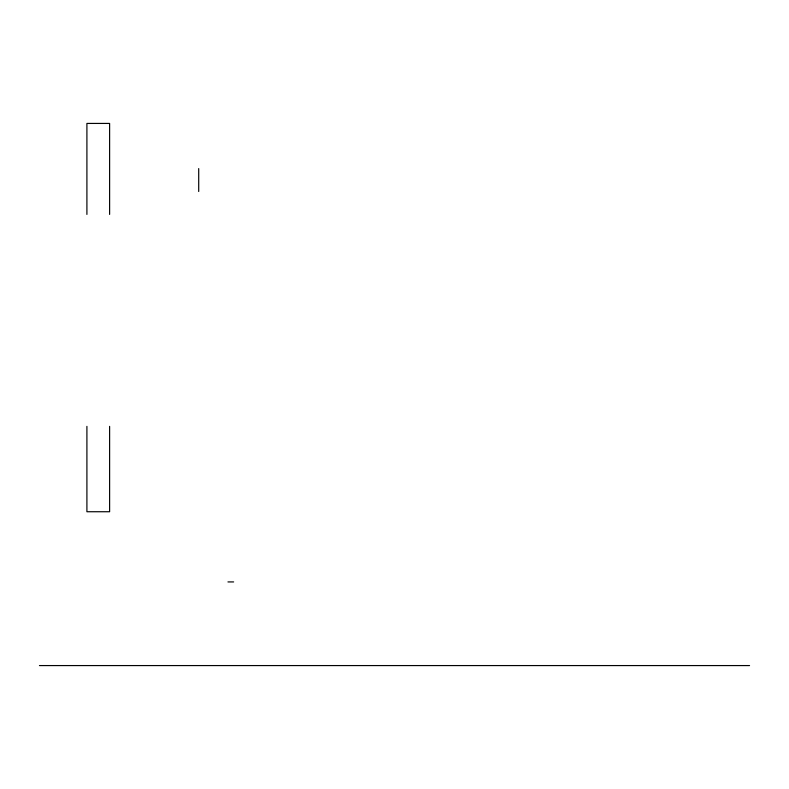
<?xml version="1.0" encoding="UTF-8"?>
<svg xmlns="http://www.w3.org/2000/svg" width="789" height="789" viewBox="0 0 789 789"><rect width="100%" height="100%" fill="white"/><g stroke="black" fill="none" stroke-linecap="round" stroke-linejoin="round"><path stroke-width="1.18" d="M227.952 581.927L233.633 581.927M39.45 665.571L749.55 665.571M198.71 168.58L198.71 191.5M109.612 214.421L109.612 123.429L86.908 123.429L86.908 214.421M109.612 426.366L109.612 511.736L86.908 511.736L86.908 426.366"/></g></svg>
